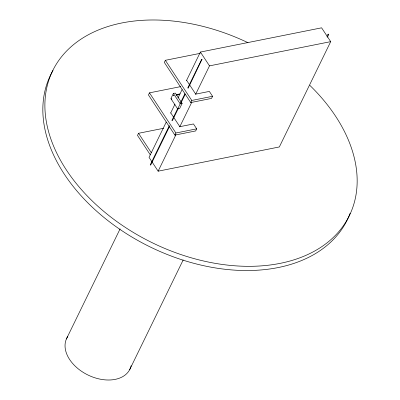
<?xml version="1.0" encoding="UTF-8"?>
<svg xmlns="http://www.w3.org/2000/svg" width="400" height="400" viewBox="0 0 400 400"><rect width="100%" height="100%" fill="white"/><g stroke="black" fill="none" stroke-linecap="round" stroke-linejoin="round"><path stroke-width="0.6" d="M150.735 164.97L150.27 164.79L150.725 165L169.58 126.345M188.155 88.265L201.945 59.43L201.645 59.455L187.7 88.04M327.18 37.215C329.895 34.455 328.01 32.285 327 36.435M171.635 98.745L171.725 99.205M180.725 86.605L149.475 92.85L148.45 94.955L174.885 135.1L195.665 130.945L196.69 128.84L193.475 123.955L179.84 126.685L170.74 112.865M200.27 53.33L165.345 60.31L164.32 62.42L190.755 102.56L211.535 98.405L212.56 96.3L209.345 91.415L195.71 94.145L186.61 80.325M163.565 128.29L138.525 133.295L137.495 135.405L150.27 154.8M173.37 93.48L170.875 98.595L177.685 108.935L179.62 108.55L182.115 103.43L175.305 93.09L173.37 93.48L180.18 103.82L177.685 108.935M166.25 122.07L149.035 157.36L158.135 171.18L279.34 146.95L330.7 41.645L321.6 27.825L200.395 52.055L186.465 80.62M170.62 113.11L174.99 104.145M177.995 97.985L182.095 89.585M150.275 164.77L169.4 125.56M171.855 120.53L177.87 108.195M180.325 103.165L184.97 93.63M172.31 120.75L178.325 108.42M180.78 103.385L185.155 94.415M66.38 339.025L120.1 228.88M174.885 135.1L175.91 132.995L196.69 128.84M190.755 102.56L191.78 100.455L212.56 96.3M158.135 171.18L175.895 134.77M179.72 126.925L191.74 102.28M195.565 94.44L209.495 65.87L330.7 41.645M129.58 369.85L183.195 259.92M201.635 59.465L202.09 59.685M328.105 34.175L328.55 34.405M173.34 95.245L173.43 95.71M173.54 95.68L173.45 95.23M171.84 99.17L171.76 98.74M176.44 94.61L180.11 93.875M175.93 95.225L179.595 94.495M180.18 103.82L182.115 103.43M200.395 52.055L209.495 65.87M165.345 60.31L191.78 100.455M149.475 92.85L175.91 132.995M138.525 133.295L151.3 152.695M350.14 213.255A165.085 110.89 26 0 1 151.65 247.66A165.085 110.89 26 0 1 53.005 70.465M309.87 85.405A165.085 110.89 26 0 1 266.275 265.445A165.085 110.89 26 0 1 45.195 112.84A165.085 110.89 26 0 1 248.01 42.7M131.15 365.675A35.175 23.625 26 0 1 88.945 375.48A35.175 23.625 26 0 1 67.805 336.42"/></g></svg>
